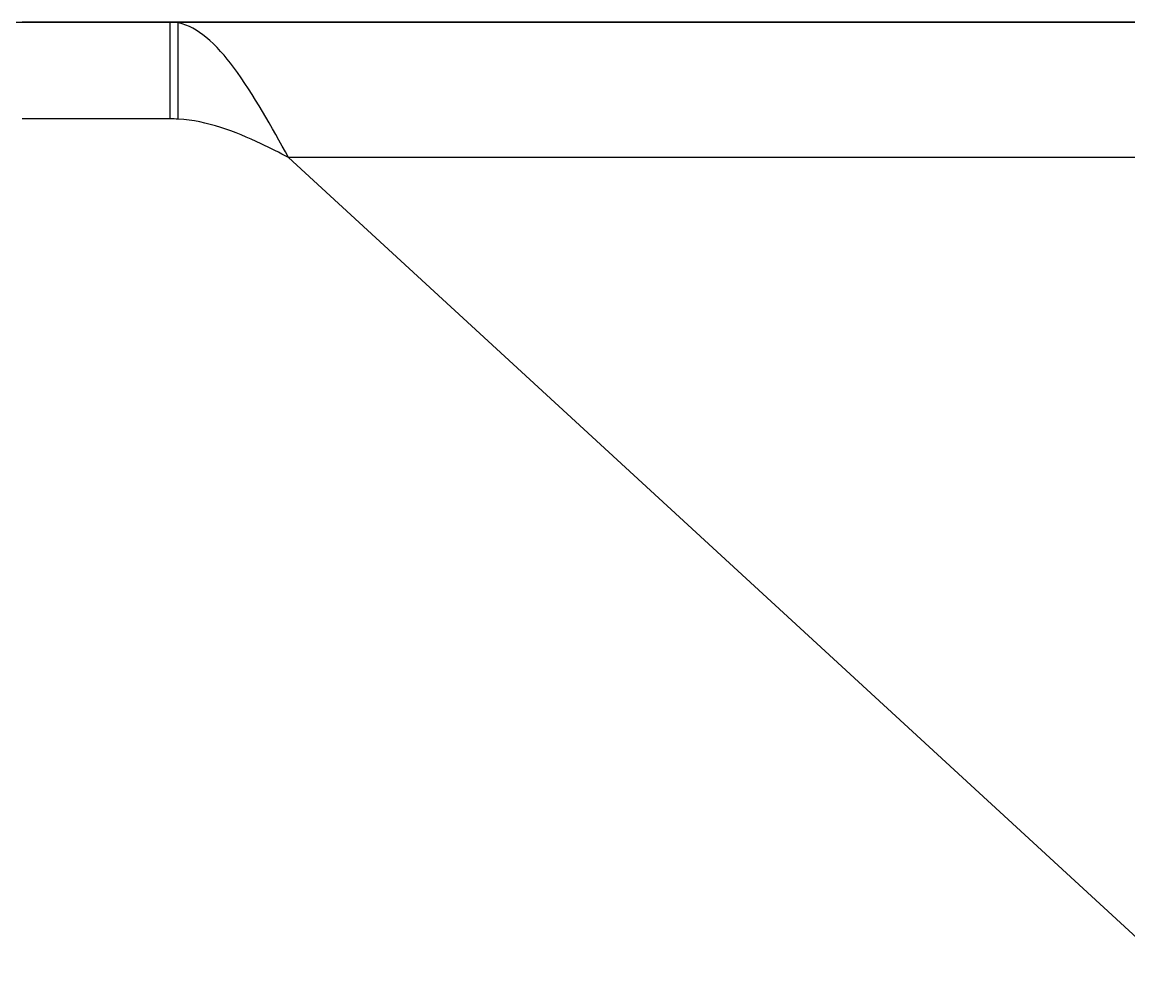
# Model space of a CAD drawing. Extents: x 1725261 to 1937680, y 860327 to 1571294.
# Drawn here: x 1844934.2 to 1845401.9, y 1238794.1 to 1239198.1 of the extents above; entities that cross this region are included whole.
import ezdxf

# ---------------------------------------------------------------- set-up
doc = ezdxf.new("R2010")
doc.units = 0
doc.header["$LTSCALE"] = 1000
doc.header["$MEASUREMENT"] = 0
doc.layers.add('bz', color=2, linetype='Continuous')

msp = doc.modelspace()

# ---------------------------------------------------------------- linework, layer by layer
for p, q in [((1845629.31, 1239198.07), (1844934.22, 1239198.07)), ((1844996.79, 1239157.19), (1844996.79, 1239198.07)), ((1845000.23, 1239157.09), (1845000.23, 1239197.72)), ((1844996.79, 1239157.19), (1844934.22, 1239157.19)), ((1845629.31, 1239140.83), (1845046.84, 1239140.83)), ((1845423.59, 1238794.14), (1845046.84, 1239140.83))]:
    msp.add_line(p, q)
msp.add_arc((1844996.74, 1239096.09), 61.09, 86.7289, 89.9588)
msp.add_open_spline([(1845000.23, 1239197.72), (1844999.1, 1239197.95), (1844997.94, 1239198.07), (1844996.79, 1239198.07)], degree=3)
for points, knots in [([(1845046.84, 1239140.83), (1845039.58, 1239153.85), (1845029.68, 1239172.14), (1845013.6, 1239191.41), (1845004.51, 1239196.88), (1845000.23, 1239197.72)], [0, 0, 0, 0, 0.595771, 0.825429, 1, 1, 1, 1]), ([(1845046.84, 1239140.83), (1845042.97, 1239142.81), (1845028.37, 1239150.33), (1845012.37, 1239156.4), (1845000.23, 1239157.09)], [0, 0, 0, 0, 0.263255, 1, 1, 1, 1])]:
    msp.add_open_spline(points, degree=3, knots=knots)
at = {"layer": 'bz'}
msp.add_line((1842941.16, 1239198.07), (1861013.16, 1239198.07), dxfattribs=at)

doc.saveas('drawing.dxf')
